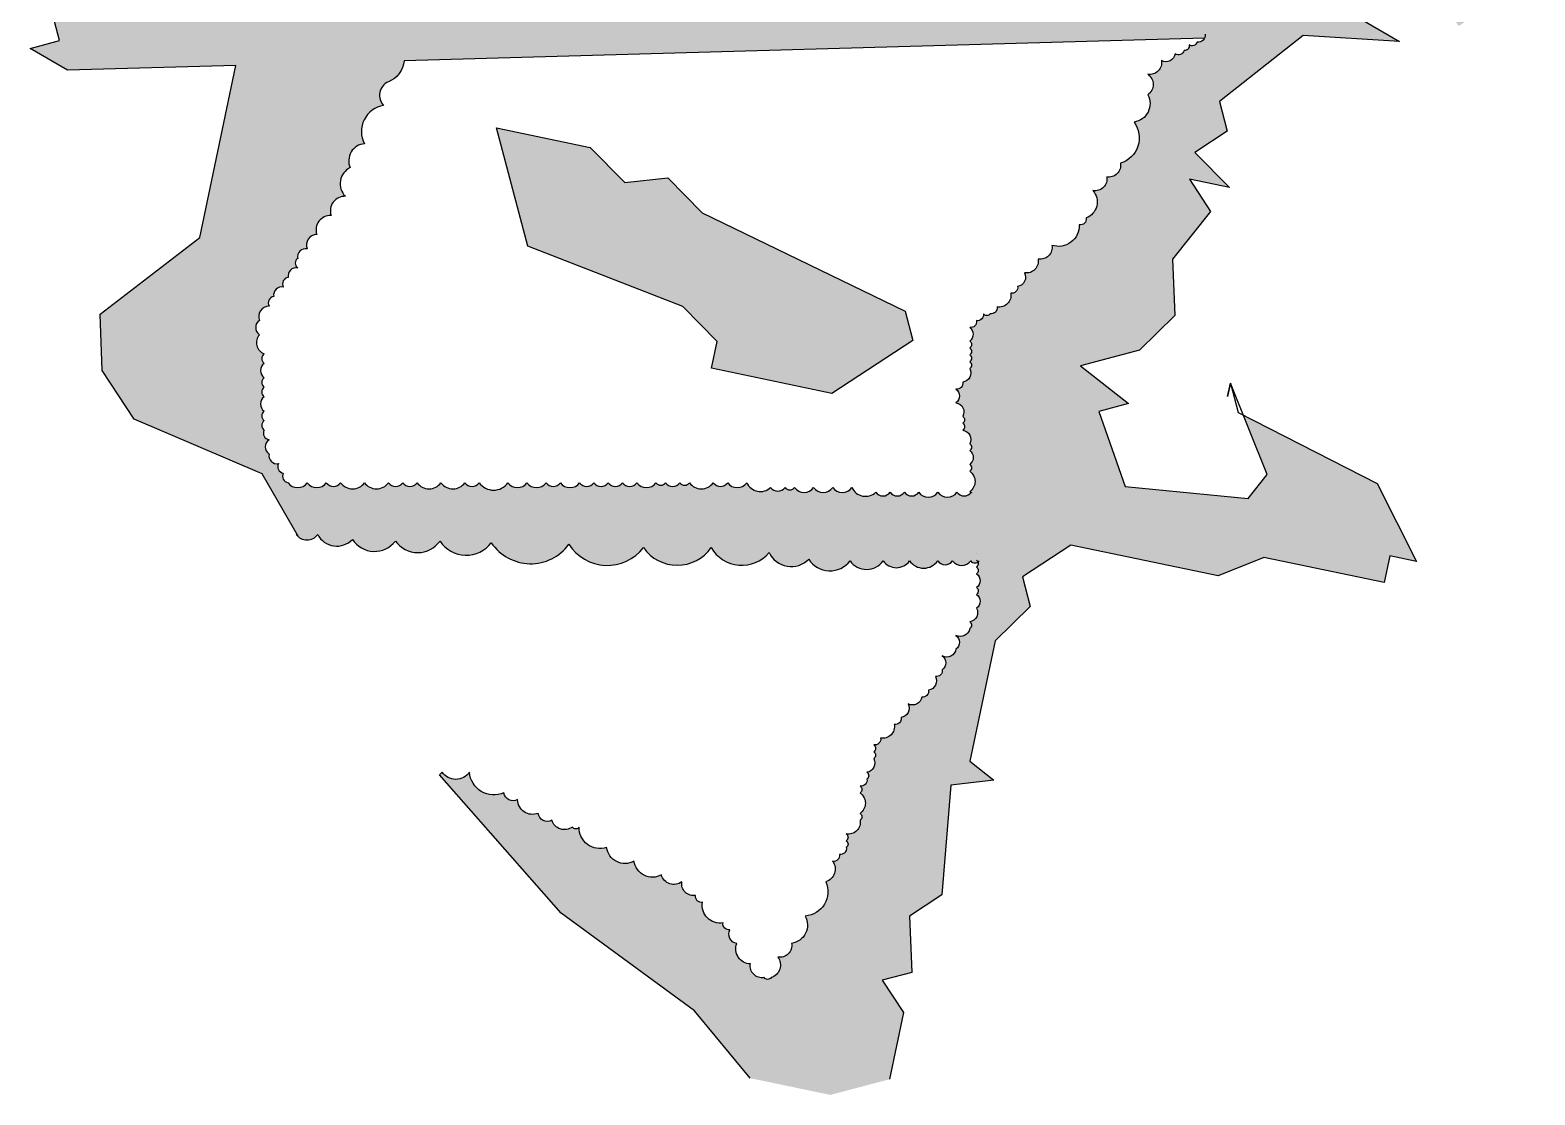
# Model space of a CAD drawing. Extents: x 4689302 to 7068445, y -422737 to 2032183.
# Drawn here: x 4732002 to 4732284, y -359416 to -359216.4 of the extents above; entities that cross this region are included whole.
import ezdxf

# ---------------------------------------------------------------- set-up
doc = ezdxf.new("R2010")
doc.units = 0
doc.header["$LTSCALE"] = 1000
doc.header["$MEASUREMENT"] = 0
doc.layers.get('0').update_dxf_attribs({"linetype": 'CONTINUOUS'})

msp = doc.modelspace()

# ---------------------------------------------------------------- hatches: boundary and pattern name
at = {"linetype": 'Continuous'}
h = msp.add_hatch(color=256, dxfattribs=at)
h.paths.add_polyline_path([(4732257.91, -359184.41), (4732256.97, -359176.37), (4732262.51, -359174.91), (4732261.05, -359169.38), (4732266.58, -359167.92), (4732274.74, -359153.93), (4732273.28, -359148.4), (4732278.82, -359146.94), (4732276.83, -359143.91), (4732283.42, -359137.44), (4732283.01, -359126.89), (4732278, -359125.84), (4732276.54, -359120.31), (4732268.5, -359121.24), (4732262.55, -359112.15), (4732233.94, -359111.4), (4732224.44, -359106.8), (4732215.87, -359110.24), (4732211.91, -359104.18), (4732148.22, -359096.1), (4732146.65, -359103.61), (4732145.6, -359108.63), (4732124.62, -359096.39), (4732123.05, -359103.91), (4732127.01, -359109.97), (4732117.17, -359144.53), (4732077.56, -359196.4), (4732072.02, -359197.86), (4732070.45, -359205.37), (4732060.23, -359212.06), (4732045.28, -359213.19), (4732008.21, -359202.83), (4732004.66, -359207.31), (4732007.58, -359218.38), (4732002.04, -359219.84), (4732009.03, -359223.92), (4732040.6, -359223.03), (4732033.87, -359255.26), (4732015.16, -359269.66), (4732015.57, -359280.21), (4732021.52, -359289.3), (4732045.53, -359299.55), (4732052.3, -359311.36, 0.443914), (4732055.92, -359310.91, 0.520567), (4732062.43, -359311.84, 0.520567), (4732070.48, -359312.15, 0.520567), (4732078.84, -359312.15, 0.520567), (4732088.45, -359312.46, 0.520567), (4732103, -359312.77, 0.520567), (4732116.94, -359313.39, 0.520567), (4732129.64, -359313.39, 0.520567), (4732140.48, -359314.32, 0.520567), (4732147.92, -359315.56, 0.520567), (4732155.66, -359315.86, 0.520567), (4732161.86, -359315.86, 0.520567), (4732166.81, -359315.86, 0.520567), (4732172.08, -359315.86, 0.520567), (4732174.87, -359315.86, 0.520567), (4732178.27, -359315.86, 0.42715), (4732179.62, -359316.07, -0.353159), (4732179.35, -359317.02, -0.520567), (4732179.35, -359318.3, -0.520567), (4732179.35, -359320.86, -0.520567), (4732179.35, -359322.15, -0.520567), (4732179.35, -359324.71, -0.520567), (4732178.07, -359327.28, -0.520567), (4732178.07, -359328.56, -0.520567), (4732175.5, -359329.84, -0.520567), (4732175.5, -359332.41, -0.520567), (4732172.93, -359333.69, -0.520567), (4732172.93, -359336.26, -0.520567), (4732171.65, -359337.54, -0.520567), (4732170.37, -359340.1, -0.520567), (4732169.08, -359341.39, -0.520567), (4732166.52, -359342.67, -0.520567), (4732165.23, -359345.23, -0.520567), (4732163.95, -359346.52, -0.520567), (4732161.38, -359349.08, -0.520567), (4732160.1, -359350.36, -0.520567), (4732160.1, -359351.65, -0.520567), (4732160.1, -359352.93, -0.520567), (4732158.82, -359355.49, -0.520567), (4732158.82, -359356.78, -0.520567), (4732157.53, -359358.06, -0.520567), (4732157.53, -359359.34, -0.520567), (4732157.53, -359363.19, -0.520567), (4732157.53, -359364.47, -0.520567), (4732154.96, -359367.04, -0.520567), (4732154.96, -359368.32, -0.520567), (4732154.96, -359369.6, -0.520567), (4732153.68, -359370.88, -0.520567), (4732152.4, -359372.17, -0.520567), (4732151.11, -359376.01, -0.520567), (4732147.26, -359382.43, -0.520567), (4732144.7, -359387.56, -0.520567), (4732142.13, -359390.12, -0.520567), (4732140.85, -359393.97, -0.520567), (4732139.56, -359393.97, -0.520567), (4732137, -359391.4, -0.520567), (4732134.43, -359387.56, -0.520567), (4732133.15, -359384.99, -0.520567), (4732131.86, -359383.71, -0.520567), (4732128.01, -359379.86, -0.520567), (4732126.73, -359378.58, -0.520567), (4732124.16, -359376.01, -0.520567), (4732120.31, -359374.73, -0.520567), (4732115.18, -359372.17, -0.520567), (4732110.04, -359369.6, -0.520567), (4732104.91, -359365.75, -0.520567), (4732103.63, -359365.75, -0.520567), (4732099.78, -359364.47, -0.520567), (4732097.21, -359363.19, -0.520567), (4732093.36, -359360.62, -0.520567), (4732090.79, -359359.34, -0.520567), (4732084.37, -359355.49, -0.520567), (4732079.24, -359355.49, -0.107295), (4732078.75, -359355.94), (4732101.55, -359381.87), (4732126.49, -359400.17), (4732136.93, -359412.81), (4732151.96, -359415.95), (4732163.03, -359413.03), (4732165.65, -359400.51), (4732161.69, -359394.45), (4732167.23, -359392.99), (4732166.81, -359382.44), (4732172.87, -359378.48), (4732174.56, -359357.91), (4732182.6, -359356.97), (4732178.11, -359353.42), (4732182.83, -359330.87), (4732189.41, -359324.4), (4732187.95, -359318.86), (4732197.04, -359312.92), (4732224.61, -359318.68), (4732233.17, -359315.24), (4732255.72, -359319.95), (4732256.77, -359314.94), (4732261.78, -359315.99), (4732254.38, -359301.36), (4732229.35, -359288.58), (4732233.81, -359299.68), (4732230.25, -359304.17), (4732207.18, -359301.96), (4732202.28, -359287.86), (4732207.82, -359286.4), (4732198.84, -359279.29), (4732209.91, -359276.38), (4732216.49, -359269.91), (4732216.08, -359259.36), (4732223.19, -359250.38), (4732219.23, -359244.32), (4732226.74, -359245.9), (4732220.27, -359239.31), (4732226.33, -359235.35), (4732224.88, -359229.81), (4732240.55, -359217.4), (4732258.61, -359218.56), (4732251.62, -359214.48), (4732265.72, -359209.58), (4732269.68, -359215.64), (4732275.74, -359211.68), (4732285.77, -359213.77), (4732294.86, -359207.83), (4732303.83, -359214.93), (4732310.41, -359208.46), (4732319.91, -359213.07), (4732315.43, -359209.51), (4732318.46, -359207.53), (4732340.48, -359214.75), (4732347.59, -359205.78), (4732335.18, -359190.1), (4732310.64, -359182.36), (4732286.52, -359185.16), (4732303.01, -359193.84), (4732296.95, -359197.8), (4732264.79, -359201.54), (4732248.29, -359192.86)])
h.paths.add_polyline_path([(4732107.73, -359198.1, -0.520567), (4732110.75, -359196.09, -0.520567), (4732113.26, -359193.59, -0.520567), (4732115.76, -359191.58, -0.520567), (4732117.27, -359190.07, -0.520567), (4732118.27, -359187.57, -0.520567), (4732118.78, -359184.06, -0.520567), (4732120.28, -359179.54, -0.520567), (4732121.29, -359176.53, -0.520567), (4732122.79, -359175.03, -0.520567), (4732123.8, -359173.02, -0.520567), (4732124.8, -359172.02, -0.520567), (4732124.8, -359170.01, -0.520567), (4732125.8, -359168.51, -0.520567), (4732125.8, -359166, -0.520567), (4732127.31, -359162.99, -0.520567), (4732127.81, -359160.98, -0.520567), (4732128.81, -359158.48, -0.520567), (4732129.82, -359155.47, -0.520567), (4732130.82, -359153.46, -0.520567), (4732131.32, -359151.95, -0.520567), (4732132.33, -359149.45, -0.520567), (4732132.33, -359147.94, -0.520567), (4732132.83, -359146.44, -0.520567), (4732132.83, -359144.43, -0.520567), (4732133.83, -359142.42, -0.520567), (4732133.83, -359139.92, -0.520567), (4732134.34, -359138.41, -0.520567), (4732134.34, -359136.91, -0.520567), (4732134.34, -359135.4, -0.520567), (4732134.34, -359133.9, -0.520567), (4732135.34, -359132.39, -0.520567), (4732135.34, -359130.89, -0.520567), (4732136.85, -359128.88, -0.520567), (4732137.85, -359127.38, -0.520567), (4732138.85, -359126.37, -0.520567), (4732139.86, -359125.37, -0.520567), (4732140.86, -359123.87, -0.520567), (4732142.37, -359122.86, -0.520567), (4732144.88, -359120.86, -0.520567), (4732147.89, -359119.35, -0.520567), (4732150.4, -359117.85, -0.520567), (4732152.41, -359116.84, -0.520567), (4732153.91, -359116.84, -0.520567), (4732155.42, -359115.34, -0.520567), (4732157.42, -359114.84, -0.520567), (4732158.93, -359114.84, -0.520567), (4732160.94, -359114.84, -0.520567), (4732162.95, -359114.84, -0.520567), (4732165.46, -359114.84, -0.520567), (4732167.46, -359114.84, -0.520567), (4732169.97, -359114.84, -0.520567), (4732171.98, -359115.34, -0.520567), (4732174.99, -359116.84, -0.520567), (4732177, -359116.84, -0.520567), (4732179.51, -359117.85, -0.520567), (4732183.02, -359118.85, -0.520567), (4732187.04, -359119.85, -0.520567), (4732192.06, -359120.36, -0.520567), (4732197.08, -359121.86, -0.520567), (4732200.59, -359121.86, -0.520567), (4732203.1, -359123.37, -0.520567), (4732206.61, -359124.37, -0.520567), (4732209.12, -359124.37, -0.520567), (4732212.64, -359124.37, -0.520567), (4732216.15, -359124.37, -0.520567), (4732218.66, -359124.37, -0.520567), (4732221.67, -359124.37, -0.520567), (4732223.68, -359124.37, -0.520567), (4732225.19, -359124.37, -0.520567), (4732227.19, -359124.37, -0.520567), (4732229.7, -359124.37, -0.520567), (4732231.21, -359124.37, -0.520567), (4732233.22, -359124.37, -0.520567), (4732235.73, -359124.37, -0.520567), (4732237.73, -359124.37, -0.520567), (4732240.24, -359124.37, -0.520567), (4732241.75, -359124.37, -0.520567), (4732243.76, -359124.37, -0.520567), (4732245.26, -359124.37, -0.520567), (4732246.77, -359124.37, -0.520567), (4732248.27, -359124.37, -0.520567), (4732249.78, -359124.87, -0.520567), (4732250.78, -359126.88, -0.520567), (4732250.78, -359128.38, -0.520567), (4732251.79, -359130.39, -0.520567), (4732252.29, -359132.9, -0.520567), (4732252.29, -359134.4, -0.520567), (4732252.29, -359135.9, -0.520567), (4732252.29, -359137.41, -0.520567), (4732252.29, -359138.91, -0.520567), (4732252.29, -359140.92, -0.520567), (4732252.29, -359142.93, -0.520567), (4732251.79, -359144.93, -0.520567), (4732250.28, -359147.94, -0.520567), (4732249.78, -359150.45, -0.520567), (4732248.27, -359153.96, -0.520567), (4732247.27, -359155.97, -0.520567), (4732246.27, -359157.97, -0.520567), (4732245.76, -359159.98, -0.520567), (4732245.26, -359161.99, -0.520567), (4732244.26, -359163.49, -0.520567), (4732243.76, -359165, -0.520567), (4732243.25, -359167, -0.520567), (4732241.75, -359170.01, -0.520567), (4732241.75, -359172.02, -0.520567), (4732241.25, -359174.02, -0.520567), (4732240.24, -359176.53, -0.520567), (4732239.74, -359179.04, -0.520567), (4732238.74, -359181.05, -0.520567), (4732238.74, -359182.55, -0.520567), (4732238.24, -359184.06, -0.520567), (4732237.23, -359185.56, -0.520567), (4732236.73, -359187.57, -0.520567), (4732236.73, -359189.07, -0.520567), (4732236.23, -359190.58, -0.520567), (4732235.22, -359192.58, -0.520567), (4732233.72, -359194.59, -0.520567), (4732232.71, -359196.59, -0.450949), (4732232.46, -359198.47, -0.243852), (4732232.71, -359198.6, -0.272568), (4732231.89, -359198.29, -0.443855), (4732230.42, -359198.11, -0.520567), (4732229.06, -359198.38, -0.520567), (4732227.7, -359199.47, -0.520567), (4732226.34, -359200.29, -0.520567), (4732225.25, -359201.38, -0.520567), (4732223.89, -359201.92, -0.520567), (4732222.25, -359202.74, -0.520567), (4732220.08, -359203.01, -0.520567), (4732217.35, -359203.01, -0.520567), (4732215.45, -359203.28, -0.520567), (4732214.09, -359203.82, -0.520567), (4732212.45, -359203.82, -0.520567), (4732210.55, -359203.82, -0.520567), (4732207.82, -359203.82, -0.520567), (4732205.1, -359203.82, -0.520567), (4732202.65, -359203.82, -0.520567), (4732199.38, -359203.82, -0.520567), (4732195.84, -359203.82, -0.520567), (4732192.85, -359203.82, -0.520567), (4732189.58, -359203.82, -0.520567), (4732185.77, -359203.82, -0.520567), (4732182.5, -359203.82, -0.520567), (4732179.24, -359203.82, -0.520567), (4732177.06, -359203.82, -0.520567), (4732174.06, -359203.82, -0.520567), (4732171.34, -359203.82, -0.520567), (4732168.62, -359204.1, -0.520567), (4732167.26, -359204.1, -0.520567), (4732163.72, -359204.64, -0.520567), (4732159.36, -359205.46, -0.520567), (4732155.28, -359205.73, -0.520567), (4732150.92, -359206.27, -0.520567), (4732148.2, -359206.82, -0.520567), (4732142.48, -359207.63, -0.520567), (4732136.22, -359207.63, -0.520567), (4732129.14, -359207.63, -0.520567), (4732121.79, -359207.63, -0.520567), (4732115.25, -359208.18, -0.520567), (4732108.45, -359208.18, -0.520567), (4732102.46, -359208.18, -0.520567), (4732096.19, -359208.45, -0.520567), (4732090.48, -359209.27, -0.520567), (4732084.21, -359209.27, -0.38511), (4732080.09, -359210.21, -0.026554), (4732080.13, -359210.14, -0.520567), (4732083.64, -359209.13, -0.520567), (4732087.66, -359207.63, -0.520567), (4732093.18, -359205.62, -0.520567), (4732097.7, -359202.61, -0.520567), (4732102.71, -359200.11, -0.520567)], flags=16)
h.paths.add_polyline_path([(4732222.08, -359217.92, -0.343439), (4732220.67, -359218.66, -0.520567), (4732219.16, -359219.17, -0.520567), (4732218.23, -359220.24, -0.520567), (4732216.57, -359220.83, -0.520567), (4732214, -359222.11, -0.520567), (4732211.44, -359224.67, -0.520567), (4732211.44, -359228.52, -0.520567), (4732208.87, -359233.65, -0.520567), (4732206.3, -359241.35, -0.520567), (4732203.74, -359243.91, -0.520567), (4732201.17, -359246.48, -0.520567), (4732199.89, -359251.61, -0.520567), (4732198.6, -359252.89, -0.520567), (4732193.47, -359256.74, -0.520567), (4732190.9, -359259.3, -0.520567), (4732188.33, -359261.87, -0.520567), (4732187.05, -359264.43, -0.520567), (4732185.77, -359265.71, -0.520567), (4732183.2, -359268.28, -0.520567), (4732181.92, -359269.56, -0.520567), (4732180.63, -359269.56, -0.520567), (4732179.35, -359270.85, -0.520567), (4732178.07, -359272.13, -0.520567), (4732178.07, -359274.69, -0.520567), (4732178.07, -359275.98, -0.520567), (4732178.07, -359277.26, -0.520567), (4732178.07, -359278.54, -0.520567), (4732178.07, -359279.82, -0.520567), (4732176.78, -359282.39, -0.520567), (4732175.5, -359283.67, -0.520567), (4732175.5, -359286.24, -0.520567), (4732176.78, -359288.8, -0.520567), (4732176.78, -359290.08, -0.520567), (4732176.78, -359291.37, -0.520567), (4732178.07, -359293.93, -0.520567), (4732178.07, -359295.21, -0.520567), (4732178.07, -359297.78, -0.520567), (4732178.07, -359299.06, -0.520567), (4732178.07, -359302.91, -0.033908), (4732178.38, -359303.03, -0.002581), (4732178.38, -359303.01, -0.520567), (4732175.69, -359303.01, -0.520567), (4732172.11, -359303.01, -0.520567), (4732168.53, -359303.01, -0.520567), (4732165.84, -359303.01, -0.520567), (4732163.16, -359303.01, -0.520567), (4732160.47, -359303.01, -0.520567), (4732156, -359302.11, -0.520567), (4732152.42, -359302.11, -0.520567), (4732148.84, -359302.11, -0.520567), (4732145.26, -359302.11, -0.520567), (4732143.47, -359302.11, -0.520567), (4732140.78, -359302.11, -0.520567), (4732136.31, -359301.22, -0.520567), (4732132.73, -359301.22, -0.520567), (4732130.04, -359301.22, -0.520567), (4732125.56, -359301.22, -0.520567), (4732123.77, -359301.22, -0.520567), (4732121.09, -359301.22, -0.520567), (4732119.3, -359301.22, -0.520567), (4732115.72, -359301.22, -0.520567), (4732113.03, -359301.22, -0.520567), (4732110.35, -359301.22, -0.520567), (4732107.66, -359301.22, -0.520567), (4732104.98, -359301.22, -0.520567), (4732101.4, -359301.22, -0.520567), (4732098.71, -359301.22, -0.520567), (4732095.13, -359301.22, -0.520567), (4732091.55, -359301.22, -0.520567), (4732086.18, -359301.22, -0.520567), (4732083.49, -359301.22, -0.520567), (4732079.02, -359301.22, -0.520567), (4732074.54, -359301.22, -0.520567), (4732071.86, -359301.22, -0.520567), (4732069.17, -359301.22, -0.520567), (4732064.7, -359301.22, -0.520567), (4732060.22, -359301.22, -0.520567), (4732057.54, -359301.22, -0.520567), (4732053.96, -359301.22, -0.520567), (4732050.38, -359301.22, -0.520567), (4732049.48, -359299.43, -0.520567), (4732048.59, -359297.64, -0.520567), (4732046.8, -359295.85, -0.520567), (4732046.8, -359293.17, -0.520567), (4732045.9, -359291.38, -0.520567), (4732045.9, -359289.59, -0.520567), (4732045.9, -359287.8, -0.520567), (4732045.9, -359285.12, -0.520567), (4732045.9, -359283.33, -0.520567), (4732045.9, -359281.54, -0.520567), (4732045.9, -359278.86, -0.520567), (4732045.9, -359277.07, -0.520567), (4732045, -359273.49, -0.520567), (4732045, -359270.81, -0.520567), (4732046.8, -359268.12, -0.520567), (4732047.69, -359266.34, -0.520567), (4732049.48, -359264.55, -0.520567), (4732050.38, -359262.76, -0.520567), (4732052.17, -359260.97, -0.520567), (4732052.17, -359259.18, -0.520567), (4732053.96, -359257.39, -0.520567), (4732055.75, -359254.71, -0.520567), (4732058.43, -359251.13, -0.520567), (4732061.12, -359247.55, -0.520567), (4732062.01, -359242.18, -0.520567), (4732064.7, -359237.71, -0.520567), (4732068.28, -359230.56, -0.537626), (4732069.31, -359226.03, 0.278967), (4732072.11, -359222.14)], flags=16)
h.paths.add_polyline_path([(4732089.44, -359234.74), (4732106.98, -359238.41), (4732113.45, -359244.99), (4732121.49, -359244.06), (4732127.96, -359250.64), (4732165.96, -359269.05), (4732167.42, -359274.58), (4732152.27, -359284.49), (4732129.72, -359279.78), (4732130.77, -359274.76), (4732124.3, -359268.18), (4732095.27, -359256.88)], flags=0)
h.paths.add_polyline_path([(4732147.54, -359166.59), (4732141.71, -359144.45), (4732159.25, -359148.11), (4732165.72, -359154.7), (4732173.76, -359153.76), (4732180.23, -359160.35), (4732218.23, -359178.75), (4732219.69, -359184.29), (4732204.54, -359194.2), (4732181.98, -359189.48), (4732182.51, -359186.98), (4732183.03, -359184.47), (4732176.56, -359177.89)], flags=0)

# ---------------------------------------------------------------- linework, layer by layer
for p, q in [((4732007.58, -359218.38), (4732004.66, -359207.31)), ((4732251.62, -359214.48), (4732258.61, -359218.56)), ((4732222.08, -359217.92), (4732072.11, -359222.14)), ((4732240.55, -359217.4), (4732224.88, -359229.81)), ((4732258.61, -359218.56), (4732240.55, -359217.4)), ((4732002.04, -359219.84), (4732007.58, -359218.38)), ((4732009.03, -359223.92), (4732002.04, -359219.84)), ((4732040.6, -359223.03), (4732009.03, -359223.92)), ((4732033.87, -359255.26), (4732040.6, -359223.03)), ((4732224.88, -359229.81), (4732226.33, -359235.35)), ((4732226.33, -359235.35), (4732220.27, -359239.31)), ((4732220.27, -359239.31), (4732226.74, -359245.9)), ((4732226.74, -359245.9), (4732219.23, -359244.32)), ((4732219.23, -359244.32), (4732223.19, -359250.38)), ((4732223.19, -359250.38), (4732216.08, -359259.36)), ((4732015.16, -359269.66), (4732033.87, -359255.26)), ((4732216.08, -359259.36), (4732216.49, -359269.91)), ((4732015.57, -359280.21), (4732015.16, -359269.66)), ((4732216.49, -359269.91), (4732209.91, -359276.38)), ((4732209.91, -359276.38), (4732198.84, -359279.29)), ((4732021.52, -359289.3), (4732015.57, -359280.21)), ((4732198.84, -359279.29), (4732207.82, -359286.4)), ((4732233.81, -359299.68), (4732226.93, -359282.55)), ((4732226.93, -359282.55), (4732228.39, -359288.08)), ((4732207.82, -359286.4), (4732202.28, -359287.86)), ((4732202.28, -359287.86), (4732207.18, -359301.96)), ((4732228.39, -359288.08), (4732254.38, -359301.36)), ((4732045.53, -359299.55), (4732021.52, -359289.3)), ((4732052.3, -359311.36), (4732045.53, -359299.55)), ((4732230.25, -359304.17), (4732233.81, -359299.68)), ((4732207.18, -359301.96), (4732230.25, -359304.17)), ((4732254.38, -359301.36), (4732261.78, -359315.99)), ((4732197.04, -359312.92), (4732187.95, -359318.86)), ((4732224.61, -359318.68), (4732197.04, -359312.92)), ((4732233.17, -359315.24), (4732224.61, -359318.68)), ((4732255.72, -359319.95), (4732233.17, -359315.24)), ((4732256.77, -359314.94), (4732255.72, -359319.95)), ((4732261.78, -359315.99), (4732256.77, -359314.94)), ((4732187.95, -359318.86), (4732189.41, -359324.4)), ((4732189.41, -359324.4), (4732182.83, -359330.87)), ((4732182.83, -359330.87), (4732178.11, -359353.42)), ((4732178.11, -359353.42), (4732182.6, -359356.97)), ((4732101.55, -359381.87), (4732078.75, -359355.94)), ((4732174.56, -359357.91), (4732172.87, -359378.48)), ((4732182.6, -359356.97), (4732174.56, -359357.91)), ((4732172.87, -359378.48), (4732166.81, -359382.44)), ((4732126.49, -359400.17), (4732101.55, -359381.87)), ((4732166.81, -359382.44), (4732167.23, -359392.99)), ((4732167.23, -359392.99), (4732161.69, -359394.45)), ((4732161.69, -359394.45), (4732165.65, -359400.51)), ((4732136.93, -359412.81), (4732126.49, -359400.17)), ((4732165.65, -359400.51), (4732163.03, -359413.03))]:
    msp.add_line(p, q, dxfattribs=at)
for points in [[(4732222.17, -359217.16), (4732222.17, -359217.16, -0.520567), (4732220.67, -359218.66), (4732220.67, -359218.66, -0.520567), (4732219.16, -359219.17), (4732219.16, -359219.17, -0.520567), (4732218.23, -359220.24), (4732218.23, -359220.24, -0.520567), (4732216.57, -359220.83), (4732216.57, -359220.83, -0.520567), (4732214, -359222.11), (4732214, -359222.11, -0.520567), (4732211.44, -359224.67), (4732211.44, -359224.67, -0.520567), (4732211.44, -359228.52), (4732211.44, -359228.52, -0.520567), (4732208.87, -359233.65), (4732208.87, -359233.65, -0.520567), (4732206.3, -359241.35), (4732206.3, -359241.35, -0.520567), (4732203.74, -359243.91), (4732203.74, -359243.91, -0.520567), (4732201.17, -359246.48), (4732201.17, -359246.48, -0.520567), (4732199.89, -359251.61), (4732199.89, -359251.61, -0.520567), (4732198.6, -359252.89), (4732198.6, -359252.89, -0.520567), (4732193.47, -359256.74), (4732193.47, -359256.74, -0.520567), (4732190.9, -359259.3), (4732190.9, -359259.3, -0.520567), (4732188.33, -359261.87), (4732188.33, -359261.87, -0.520567), (4732187.05, -359264.43), (4732187.05, -359264.43, -0.520567), (4732185.77, -359265.71), (4732185.77, -359265.71, -0.520567), (4732183.2, -359268.28), (4732183.2, -359268.28, -0.520567), (4732181.92, -359269.56), (4732181.92, -359269.56, -0.520567), (4732180.63, -359269.56), (4732180.63, -359269.56, -0.520567), (4732179.35, -359270.85), (4732179.35, -359270.85, -0.520567), (4732178.07, -359272.13), (4732178.07, -359272.13, -0.520567), (4732178.07, -359274.69), (4732178.07, -359274.69, -0.520567), (4732178.07, -359275.98), (4732178.07, -359275.98, -0.520567), (4732178.07, -359277.26), (4732178.07, -359277.26, -0.520567), (4732178.07, -359278.54), (4732178.07, -359278.54, -0.520567), (4732178.07, -359279.82), (4732178.07, -359279.82, -0.520567), (4732176.78, -359282.39), (4732176.78, -359282.39, -0.520567), (4732175.5, -359283.67), (4732175.5, -359283.67, -0.520567), (4732175.5, -359286.24), (4732175.5, -359286.24, -0.520567), (4732176.78, -359288.8), (4732176.78, -359288.8, -0.520567), (4732176.78, -359290.08), (4732176.78, -359290.08, -0.520567), (4732176.78, -359291.37), (4732176.78, -359291.37, -0.520567), (4732178.07, -359293.93), (4732178.07, -359293.93, -0.520567), (4732178.07, -359295.21), (4732178.07, -359295.21, -0.520567), (4732178.07, -359297.78), (4732178.07, -359297.78, -0.520567), (4732178.07, -359299.06), (4732178.07, -359299.06, -0.520567), (4732178.07, -359302.91), (4732178.07, -359302.91, -0.033908), (4732178.38, -359303.03)], [(4732072.11, -359222.14, -0.287635), (4732069.17, -359226.08), (4732069.17, -359226.08, 0.520567), (4732068.28, -359230.56), (4732068.28, -359230.56, 0.520567), (4732064.7, -359237.71), (4732064.7, -359237.71, 0.520567), (4732062.01, -359242.18), (4732062.01, -359242.18, 0.520567), (4732061.12, -359247.55), (4732061.12, -359247.55, 0.520567), (4732058.43, -359251.13), (4732058.43, -359251.13, 0.520567), (4732055.75, -359254.71), (4732055.75, -359254.71, 0.520567), (4732053.96, -359257.39), (4732053.96, -359257.39, 0.520567), (4732052.17, -359259.18), (4732052.17, -359259.18, 0.520567), (4732052.17, -359260.97), (4732052.17, -359260.97, 0.520567), (4732050.38, -359262.76), (4732050.38, -359262.76, 0.520567), (4732049.48, -359264.55), (4732049.48, -359264.55, 0.520567), (4732047.69, -359266.34), (4732047.69, -359266.34, 0.520567), (4732046.8, -359268.12), (4732046.8, -359268.12, 0.520567), (4732045, -359270.81), (4732045, -359270.81, 0.520567), (4732045, -359273.49), (4732045, -359273.49, 0.520567), (4732045.9, -359277.07), (4732045.9, -359277.07, 0.520567), (4732045.9, -359278.86), (4732045.9, -359278.86, 0.520567), (4732045.9, -359281.54), (4732045.9, -359281.54, 0.520567), (4732045.9, -359283.33), (4732045.9, -359283.33, 0.520567), (4732045.9, -359285.12), (4732045.9, -359285.12, 0.520567), (4732045.9, -359287.8), (4732045.9, -359287.8, 0.520567), (4732045.9, -359289.59), (4732045.9, -359289.59, 0.520567), (4732045.9, -359291.38), (4732045.9, -359291.38, 0.520567), (4732046.8, -359293.17), (4732046.8, -359293.17, 0.520567), (4732046.8, -359295.85), (4732046.8, -359295.85, 0.520567), (4732048.59, -359297.64), (4732048.59, -359297.64, 0.520567), (4732049.48, -359299.43), (4732049.48, -359299.43, 0.520567), (4732050.38, -359301.22), (4732050.38, -359301.22, 0.520567), (4732053.96, -359301.22), (4732053.96, -359301.22, 0.520567), (4732057.54, -359301.22), (4732057.54, -359301.22, 0.520567), (4732060.22, -359301.22), (4732060.22, -359301.22, 0.520567), (4732064.7, -359301.22), (4732064.7, -359301.22, 0.520567), (4732069.17, -359301.22), (4732069.17, -359301.22, 0.520567), (4732071.86, -359301.22), (4732071.86, -359301.22, 0.520567), (4732074.54, -359301.22), (4732074.54, -359301.22, 0.520567), (4732079.02, -359301.22), (4732079.02, -359301.22, 0.520567), (4732083.49, -359301.22), (4732083.49, -359301.22, 0.520567), (4732086.18, -359301.22), (4732086.18, -359301.22, 0.520567), (4732091.55, -359301.22), (4732091.55, -359301.22, 0.520567), (4732095.13, -359301.22), (4732095.13, -359301.22, 0.520567), (4732098.71, -359301.22), (4732098.71, -359301.22, 0.520567), (4732101.4, -359301.22), (4732101.4, -359301.22, 0.520567), (4732104.98, -359301.22), (4732104.98, -359301.22, 0.520567), (4732107.66, -359301.22), (4732107.66, -359301.22, 0.520567), (4732110.35, -359301.22), (4732110.35, -359301.22, 0.520567), (4732113.03, -359301.22), (4732113.03, -359301.22, 0.520567), (4732115.72, -359301.22), (4732115.72, -359301.22, 0.520567), (4732119.3, -359301.22), (4732119.3, -359301.22, 0.520567), (4732121.09, -359301.22), (4732121.09, -359301.22, 0.520567), (4732123.77, -359301.22), (4732123.77, -359301.22, 0.520567), (4732125.56, -359301.22), (4732125.56, -359301.22, 0.520567), (4732130.04, -359301.22), (4732130.04, -359301.22, 0.520567), (4732132.73, -359301.22), (4732132.73, -359301.22, 0.520567), (4732136.31, -359301.22), (4732136.31, -359301.22, 0.520567), (4732140.78, -359302.11), (4732140.78, -359302.11, 0.520567), (4732143.47, -359302.11), (4732143.47, -359302.11, 0.520567), (4732145.26, -359302.11), (4732145.26, -359302.11, 0.520567), (4732148.84, -359302.11), (4732148.84, -359302.11, 0.520567), (4732152.42, -359302.11), (4732152.42, -359302.11, 0.520567), (4732156, -359302.11), (4732156, -359302.11, 0.520567), (4732160.47, -359303.01), (4732160.47, -359303.01, 0.520567), (4732163.16, -359303.01), (4732163.16, -359303.01, 0.520567), (4732165.84, -359303.01), (4732165.84, -359303.01, 0.520567), (4732168.53, -359303.01), (4732168.53, -359303.01, 0.520567), (4732172.11, -359303.01), (4732172.11, -359303.01, 0.520567), (4732175.69, -359303.01), (4732175.69, -359303.01, 0.520567), (4732178.38, -359303.01), (4732178.38, -359303.01, 0.002581), (4732178.38, -359303.03, 0.002581)], [(4732051.9, -359310.91, 0.520567), (4732055.92, -359310.91), (4732055.92, -359310.91, 0.520567), (4732062.43, -359311.84), (4732062.43, -359311.84, 0.520567), (4732070.48, -359312.15), (4732070.48, -359312.15, 0.520567), (4732078.84, -359312.15), (4732078.84, -359312.15, 0.520567), (4732088.45, -359312.46), (4732088.45, -359312.46, 0.520567), (4732103, -359312.77), (4732103, -359312.77, 0.520567), (4732116.94, -359313.39), (4732116.94, -359313.39, 0.520567), (4732129.64, -359313.39), (4732129.64, -359313.39, 0.520567), (4732140.48, -359314.32), (4732140.48, -359314.32, 0.520567), (4732147.92, -359315.56), (4732147.92, -359315.56, 0.520567), (4732155.66, -359315.86), (4732155.66, -359315.86, 0.520567), (4732161.86, -359315.86), (4732161.86, -359315.86, 0.520567), (4732166.81, -359315.86), (4732166.81, -359315.86, 0.520567), (4732172.08, -359315.86), (4732172.08, -359315.86, 0.520567), (4732174.87, -359315.86), (4732174.87, -359315.86, 0.520567), (4732178.27, -359315.86), (4732178.27, -359315.86, 0.520567), (4732179.82, -359315.86)], [(4732179.35, -359315.73), (4732179.35, -359315.73, -0.520567), (4732179.35, -359317.02), (4732179.35, -359317.02, -0.520567), (4732179.35, -359318.3), (4732179.35, -359318.3, -0.520567), (4732179.35, -359320.86), (4732179.35, -359320.86, -0.520567), (4732179.35, -359322.15), (4732179.35, -359322.15, -0.520567), (4732179.35, -359324.71), (4732179.35, -359324.71, -0.520567), (4732178.07, -359327.28), (4732178.07, -359327.28, -0.520567), (4732178.07, -359328.56), (4732178.07, -359328.56, -0.520567), (4732175.5, -359329.84), (4732175.5, -359329.84, -0.520567), (4732175.5, -359332.41), (4732175.5, -359332.41, -0.520567), (4732172.93, -359333.69), (4732172.93, -359333.69, -0.520567), (4732172.93, -359336.26), (4732172.93, -359336.26, -0.520567), (4732171.65, -359337.54), (4732171.65, -359337.54, -0.520567), (4732170.37, -359340.1), (4732170.37, -359340.1, -0.520567), (4732169.08, -359341.39), (4732169.08, -359341.39, -0.520567), (4732166.52, -359342.67), (4732166.52, -359342.67, -0.520567), (4732165.23, -359345.23), (4732165.23, -359345.23, -0.520567), (4732163.95, -359346.52), (4732163.95, -359346.52, -0.520567), (4732161.38, -359349.08), (4732161.38, -359349.08, -0.520567), (4732160.1, -359350.36), (4732160.1, -359350.36, -0.520567), (4732160.1, -359351.65), (4732160.1, -359351.65, -0.520567), (4732160.1, -359352.93), (4732160.1, -359352.93, -0.520567), (4732158.82, -359355.49), (4732158.82, -359355.49, -0.520567), (4732158.82, -359356.78), (4732158.82, -359356.78, -0.520567), (4732157.53, -359358.06), (4732157.53, -359358.06, -0.520567), (4732157.53, -359359.34), (4732157.53, -359359.34, -0.520567), (4732157.53, -359363.19), (4732157.53, -359363.19, -0.520567), (4732157.53, -359364.47), (4732157.53, -359364.47, -0.520567), (4732154.96, -359367.04), (4732154.96, -359367.04, -0.520567), (4732154.96, -359368.32), (4732154.96, -359368.32, -0.520567), (4732154.96, -359369.6), (4732154.96, -359369.6, -0.520567), (4732153.68, -359370.88), (4732153.68, -359370.88, -0.520567), (4732152.4, -359372.17), (4732152.4, -359372.17, -0.520567), (4732151.11, -359376.01), (4732151.11, -359376.01, -0.520567), (4732147.26, -359382.43), (4732147.26, -359382.43, -0.520567), (4732144.7, -359387.56), (4732144.7, -359387.56, -0.520567), (4732142.13, -359390.12), (4732142.13, -359390.12, -0.520567), (4732140.85, -359393.97), (4732140.85, -359393.97, -0.520567), (4732139.56, -359393.97), (4732139.56, -359393.97, -0.520567), (4732137, -359391.4), (4732137, -359391.4, -0.520567), (4732134.43, -359387.56), (4732134.43, -359387.56, -0.520567), (4732133.15, -359384.99), (4732133.15, -359384.99, -0.520567), (4732131.86, -359383.71), (4732131.86, -359383.71, -0.520567), (4732128.01, -359379.86), (4732128.01, -359379.86, -0.520567), (4732126.73, -359378.58), (4732126.73, -359378.58, -0.520567), (4732124.16, -359376.01), (4732124.16, -359376.01, -0.520567), (4732120.31, -359374.73), (4732120.31, -359374.73, -0.520567), (4732115.18, -359372.17), (4732115.18, -359372.17, -0.520567), (4732110.04, -359369.6), (4732110.04, -359369.6, -0.520567), (4732104.91, -359365.75), (4732104.91, -359365.75, -0.520567), (4732103.63, -359365.75), (4732103.63, -359365.75, -0.520567), (4732099.78, -359364.47), (4732099.78, -359364.47, -0.520567), (4732097.21, -359363.19), (4732097.21, -359363.19, -0.520567), (4732093.36, -359360.62), (4732093.36, -359360.62, -0.520567), (4732090.79, -359359.34), (4732090.79, -359359.34, -0.520567), (4732084.37, -359355.49), (4732084.37, -359355.49, -0.520567), (4732079.24, -359355.49), (4732079.24, -359355.49, -0.107295), (4732078.75, -359355.94)]]:
    msp.add_lwpolyline(points, format="xyb", dxfattribs=at)
for points in [[(4732165.96, -359269.05), (4732167.42, -359274.58), (4732152.27, -359284.49), (4732129.72, -359279.78), (4732130.77, -359274.76), (4732124.3, -359268.18), (4732095.27, -359256.88), (4732089.44, -359234.74), (4732106.98, -359238.41), (4732113.45, -359244.99), (4732121.49, -359244.06), (4732127.96, -359250.64), (4732165.96, -359269.05)], [(4732226.93, -359282.55), (4732226.4, -359285.05), (4732226.93, -359282.55)]]:
    msp.add_lwpolyline(points, dxfattribs=at)
msp.add_lwpolyline([(4732179.35, -359314.45), (4732179.35, -359314.45)], close=True, dxfattribs=at)

doc.saveas('drawing.dxf')
